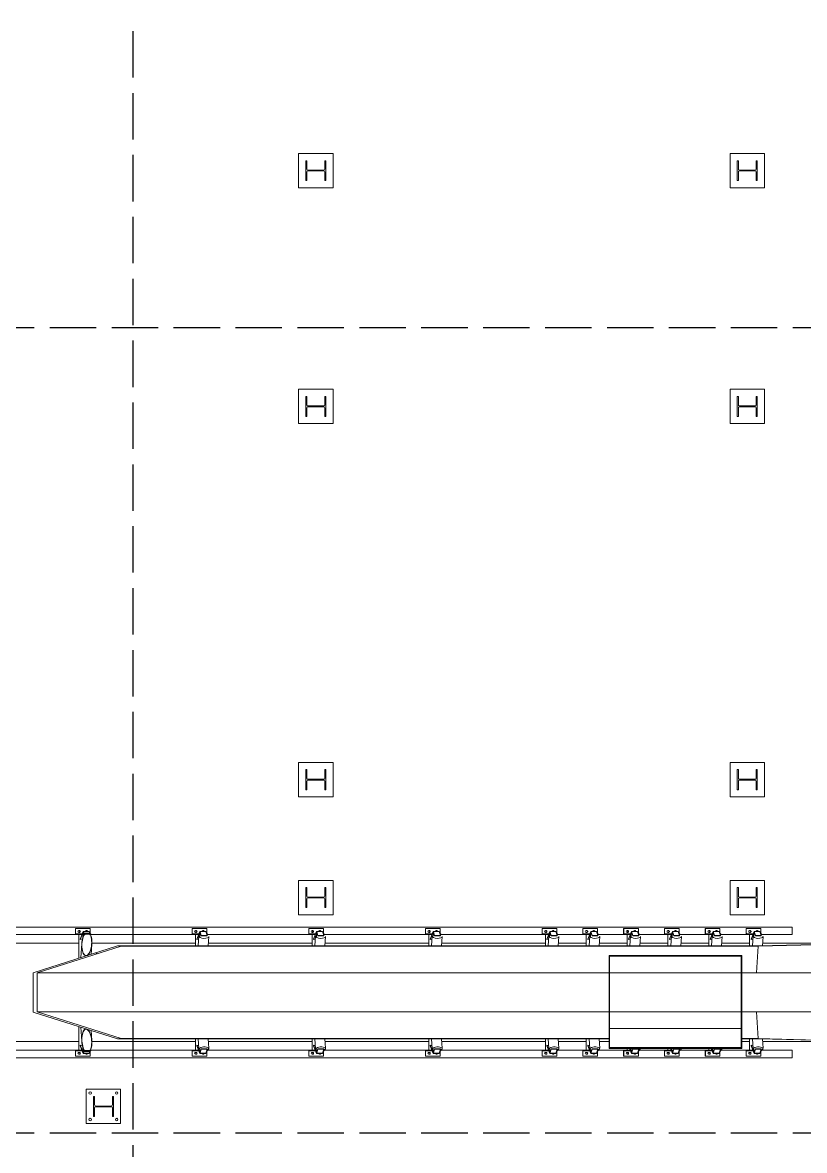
# Model space of a CAD drawing. Header units: millimetres. Extents: x 91119 to 433967, y 16708 to 144224.
# Drawn here: x 321230 to 329184, y 70520 to 82001 of the extents above; entities that cross this region are included whole.
import ezdxf

# ---------------------------------------------------------------- set-up
doc = ezdxf.new("R2010")
doc.units = ezdxf.units.MM
doc.header["$LTSCALE"] = 100
doc.linetypes.add('121217 IES and EMR$0$XKITLINE03', pattern=[6.299213, 4.724409, -1.574803])
doc.layers.add('121217 IES and EMR$0$grid', color=8, linetype='Continuous')
doc.layers.add('121217 IES and EMR$0$Xref', color=8, linetype='Continuous')

msp = doc.modelspace()

# ---------------------------------------------------------------- linework, layer by layer
at = {"layer": '121217 IES and EMR$0$grid', "linetype": '121217 IES and EMR$0$XKITLINE03'}
for p, q in [((322352, 138606), (322352, 24226)), ((409538, 78894), (255652, 78894)), ((409538, 70694), (255652, 70694))]:
    msp.add_line(p, q, dxfattribs=at)
at = {"layer": '121217 IES and EMR$0$Xref', "linetype": 'Continuous', "lineweight": 20}
for p, q in [((324038, 80669), (324038, 80319)), ((324388, 80669), (324038, 80669)), ((324388, 80319), (324388, 80669)), ((328427, 80669), (328427, 80319)), ((328777, 80669), (328427, 80669)), ((328777, 80319), (328777, 80669)), ((324112, 80595), (324112, 80392)), ((324123, 80595), (324112, 80595)), ((324123, 80508), (324123, 80595)), ((324294, 80497), (324133, 80497)), ((324133, 80490), (324294, 80490)), ((324304, 80595), (324304, 80508)), ((324315, 80595), (324304, 80595)), ((324315, 80392), (324315, 80595)), ((328501, 80595), (328501, 80392)), ((328512, 80595), (328501, 80595)), ((328512, 80508), (328512, 80595)), ((328683, 80497), (328522, 80497)), ((328522, 80490), (328683, 80490)), ((328693, 80595), (328693, 80508)), ((328704, 80595), (328693, 80595)), ((328704, 80392), (328704, 80595)), ((324112, 80392), (324123, 80392)), ((324123, 80392), (324123, 80480)), ((324304, 80480), (324304, 80392)), ((324304, 80392), (324315, 80392)), ((328501, 80392), (328512, 80392)), ((328512, 80392), (328512, 80480)), ((328693, 80480), (328693, 80392)), ((328693, 80392), (328704, 80392)), ((324038, 80319), (324388, 80319)), ((328427, 80319), (328777, 80319)), ((324038, 78269), (324038, 77919)), ((324388, 78269), (324038, 78269)), ((324123, 78196), (324110, 78196)), ((324110, 78196), (324110, 77992)), ((324123, 78108), (324123, 78196)), ((324316, 78196), (324304, 78196)), ((324304, 78196), (324304, 78108)), ((324316, 77992), (324316, 78196)), ((324388, 77919), (324388, 78269)), ((328427, 78269), (328427, 77919)), ((328777, 78269), (328427, 78269)), ((328512, 78196), (328499, 78196)), ((328499, 78196), (328499, 77992)), ((328512, 78108), (328512, 78196)), ((328705, 78196), (328693, 78196)), ((328693, 78196), (328693, 78108)), ((328705, 77992), (328705, 78196)), ((328777, 77919), (328777, 78269)), ((324123, 77992), (324123, 78080)), ((324294, 78098), (324133, 78098)), ((324133, 78090), (324294, 78090)), ((324304, 78080), (324304, 77992)), ((328512, 77992), (328512, 78080)), ((328683, 78098), (328522, 78098)), ((328522, 78090), (328683, 78090)), ((328693, 78080), (328693, 77992)), ((324110, 77992), (324123, 77992)), ((324304, 77992), (324316, 77992)), ((328499, 77992), (328512, 77992)), ((328693, 77992), (328705, 77992)), ((324038, 77919), (324388, 77919)), ((328427, 77919), (328777, 77919)), ((324038, 74469), (324038, 74119)), ((324388, 74469), (324038, 74469)), ((324388, 74119), (324388, 74469)), ((328427, 74469), (328427, 74119)), ((328777, 74469), (328427, 74469)), ((328777, 74119), (328777, 74469)), ((324110, 74192), (324110, 74396)), ((324110, 74396), (324123, 74396)), ((324123, 74396), (324123, 74308)), ((324133, 74298), (324294, 74298)), ((324294, 74290), (324133, 74290)), ((324304, 74308), (324304, 74396)), ((324304, 74396), (324316, 74396)), ((324316, 74396), (324316, 74192)), ((328499, 74192), (328499, 74396)), ((328499, 74396), (328512, 74396)), ((328512, 74396), (328512, 74308)), ((328522, 74298), (328683, 74298)), ((328683, 74290), (328522, 74290)), ((328693, 74308), (328693, 74396)), ((328693, 74396), (328705, 74396)), ((328705, 74396), (328705, 74192)), ((324123, 74192), (324110, 74192)), ((324123, 74280), (324123, 74192)), ((324304, 74192), (324304, 74280)), ((324316, 74192), (324304, 74192)), ((328512, 74192), (328499, 74192)), ((328512, 74280), (328512, 74192)), ((328693, 74192), (328693, 74280)), ((328705, 74192), (328693, 74192)), ((324038, 74119), (324388, 74119)), ((328427, 74119), (328777, 74119)), ((324038, 73269), (324038, 72919)), ((324388, 73269), (324038, 73269)), ((324388, 72919), (324388, 73269)), ((328427, 73269), (328427, 72919)), ((328777, 73269), (328427, 73269)), ((328777, 72919), (328777, 73269)), ((324112, 73195), (324112, 72992)), ((324123, 73195), (324112, 73195)), ((324123, 73108), (324123, 73195)), ((324304, 73195), (324304, 73108)), ((324315, 73195), (324304, 73195)), ((324315, 72992), (324315, 73195)), ((328501, 73195), (328501, 72992)), ((328512, 73195), (328501, 73195)), ((328512, 73108), (328512, 73195)), ((328693, 73195), (328693, 73108)), ((328704, 73195), (328693, 73195)), ((328704, 72992), (328704, 73195)), ((324123, 72992), (324123, 73080)), ((324294, 73097), (324133, 73097)), ((324133, 73090), (324294, 73090)), ((324304, 73080), (324304, 72992)), ((328512, 72992), (328512, 73080)), ((328683, 73097), (328522, 73097)), ((328522, 73090), (328683, 73090)), ((328693, 73080), (328693, 72992)), ((324038, 72919), (324388, 72919)), ((324112, 72992), (324123, 72992)), ((324304, 72992), (324315, 72992)), ((328427, 72919), (328777, 72919)), ((328501, 72992), (328512, 72992)), ((328693, 72992), (328704, 72992)), ((329061, 72794), (319983, 72794)), ((329061, 72719), (329061, 72794)), ((321767, 72719), (320738, 72719)), ((321767, 72779), (321767, 72719)), ((321768, 72779), (321767, 72779)), ((321767, 72719), (321776, 72719)), ((321917, 72779), (321768, 72779)), ((321768, 72733), (321768, 72779)), ((321776, 72725), (321769, 72725)), ((321838, 72725), (321776, 72725)), ((321776, 72719), (321776, 72725)), ((321835, 72719), (321776, 72719)), ((321802, 72758), (321809, 72758)), ((321809, 72740), (321802, 72740)), ((321803, 72476), (321803, 72719)), ((321805, 72749), (321804, 72749)), ((321804, 72748), (321805, 72748)), ((321817, 72671), (321847, 72749)), ((321848, 72745), (321817, 72666)), ((321844, 72689), (321848, 72748)), ((321848, 72741), (321845, 72692)), ((321907, 72749), (321847, 72749)), ((321847, 72749), (321848, 72745)), ((321907, 72748), (321848, 72748)), ((321848, 72748), (321853, 72734)), ((321848, 72745), (321848, 72745)), ((321853, 72728), (321848, 72741)), ((321853, 72728), (321853, 72734)), ((321853, 72734), (321913, 72730)), ((321913, 72724), (321853, 72728)), ((321864, 72720), (321916, 72717)), ((321865, 72722), (321915, 72718)), ((321883, 72758), (321876, 72758)), ((321907, 72725), (321906, 72721)), ((321907, 72749), (321907, 72748)), ((321907, 72748), (321913, 72730)), ((321913, 72724), (321913, 72730)), ((321924, 72725), (321913, 72725)), ((321924, 72719), (321915, 72719)), ((321917, 72733), (321917, 72779)), ((321924, 72719), (321924, 72725)), ((322954, 72719), (321924, 72719)), ((322954, 72779), (322954, 72719)), ((322955, 72779), (322954, 72779)), ((322954, 72719), (322963, 72719)), ((323103, 72779), (322955, 72779)), ((322955, 72733), (322955, 72779)), ((322963, 72725), (322956, 72725)), ((323025, 72725), (322963, 72725)), ((322963, 72719), (322963, 72725)), ((323022, 72719), (322963, 72719)), ((322989, 72758), (322996, 72758)), ((322996, 72740), (322989, 72740)), ((322989, 72601), (322989, 72719)), ((322992, 72749), (322991, 72749)), ((322991, 72748), (322992, 72748)), ((323004, 72671), (323034, 72749)), ((323035, 72745), (323004, 72666)), ((323024, 72704), (323017, 72601)), ((323031, 72692), (323035, 72748)), ((323035, 72741), (323032, 72692)), ((323034, 72749), (323035, 72745)), ((323094, 72749), (323034, 72749)), ((323035, 72748), (323048, 72707)), ((323094, 72748), (323035, 72748)), ((323035, 72745), (323035, 72745)), ((323048, 72703), (323035, 72741)), ((323048, 72707), (323048, 72703)), ((323107, 72707), (323048, 72707)), ((323107, 72703), (323048, 72703)), ((323070, 72758), (323063, 72758)), ((323094, 72749), (323094, 72748)), ((323094, 72748), (323107, 72707)), ((323111, 72725), (323102, 72725)), ((323103, 72733), (323103, 72779)), ((323111, 72719), (323104, 72719)), ((323107, 72707), (323107, 72703)), ((323111, 72719), (323111, 72725)), ((324141, 72719), (323111, 72719)), ((323119, 72601), (323126, 72697)), ((324141, 72779), (324141, 72719)), ((324142, 72779), (324141, 72779)), ((324141, 72719), (324150, 72719)), ((324290, 72779), (324142, 72779)), ((324142, 72733), (324142, 72779)), ((324150, 72725), (324143, 72725)), ((324211, 72725), (324150, 72725)), ((324150, 72719), (324150, 72725)), ((324209, 72719), (324150, 72719)), ((324175, 72758), (324182, 72758)), ((324182, 72740), (324175, 72740)), ((324176, 72601), (324176, 72719)), ((324179, 72749), (324178, 72749)), ((324178, 72748), (324179, 72748)), ((324190, 72671), (324221, 72749)), ((324221, 72745), (324190, 72666)), ((324211, 72704), (324204, 72601)), ((324218, 72692), (324222, 72748)), ((324222, 72741), (324219, 72692)), ((324221, 72749), (324221, 72745)), ((324280, 72749), (324221, 72749)), ((324221, 72745), (324221, 72745)), ((324222, 72748), (324235, 72707)), ((324281, 72748), (324222, 72748)), ((324234, 72703), (324222, 72741)), ((324235, 72707), (324234, 72703)), ((324294, 72703), (324234, 72703)), ((324294, 72707), (324235, 72707)), ((324257, 72758), (324250, 72758)), ((324280, 72749), (324281, 72748)), ((324281, 72748), (324294, 72707)), ((324298, 72725), (324288, 72725)), ((324290, 72733), (324290, 72779)), ((324298, 72719), (324290, 72719)), ((324294, 72707), (324294, 72703)), ((324298, 72719), (324298, 72725)), ((325328, 72719), (324298, 72719)), ((324306, 72601), (324313, 72697)), ((325328, 72779), (325328, 72719)), ((325329, 72779), (325328, 72779)), ((325328, 72719), (325337, 72719)), ((325477, 72779), (325329, 72779)), ((325329, 72733), (325329, 72779)), ((325337, 72725), (325330, 72725)), ((325398, 72725), (325337, 72725)), ((325337, 72719), (325337, 72725)), ((325396, 72719), (325337, 72719)), ((325362, 72758), (325369, 72758)), ((325369, 72740), (325362, 72740)), ((325363, 72601), (325363, 72719)), ((325366, 72749), (325365, 72749)), ((325365, 72748), (325366, 72748)), ((325377, 72671), (325408, 72749)), ((325408, 72745), (325377, 72666)), ((325398, 72704), (325391, 72601)), ((325405, 72692), (325409, 72748)), ((325409, 72741), (325405, 72692)), ((325408, 72749), (325408, 72745)), ((325467, 72749), (325408, 72749)), ((325408, 72745), (325408, 72745)), ((325409, 72748), (325422, 72707)), ((325468, 72748), (325409, 72748)), ((325421, 72703), (325409, 72741)), ((325422, 72707), (325421, 72703)), ((325481, 72703), (325421, 72703)), ((325481, 72707), (325422, 72707)), ((325443, 72758), (325436, 72758)), ((325467, 72749), (325467, 72748)), ((325468, 72748), (325481, 72707)), ((325485, 72725), (325475, 72725)), ((325477, 72733), (325477, 72779)), ((325485, 72719), (325477, 72719)), ((325481, 72707), (325481, 72703)), ((325485, 72719), (325485, 72725)), ((326515, 72719), (325485, 72719)), ((325493, 72601), (325500, 72697)), ((326664, 72779), (326515, 72779)), ((326515, 72779), (326515, 72719)), ((326515, 72779), (326515, 72779)), ((326515, 72733), (326515, 72779)), ((326515, 72719), (326523, 72719)), ((326523, 72725), (326517, 72725)), ((326585, 72725), (326523, 72725)), ((326523, 72719), (326523, 72725)), ((326583, 72719), (326523, 72719)), ((326549, 72758), (326556, 72758)), ((326556, 72740), (326549, 72740)), ((326550, 72601), (326550, 72719)), ((326553, 72749), (326552, 72749)), ((326552, 72748), (326553, 72748)), ((326564, 72671), (326595, 72749)), ((326595, 72745), (326564, 72666)), ((326585, 72704), (326578, 72601)), ((326592, 72692), (326595, 72748)), ((326596, 72741), (326592, 72692)), ((326595, 72749), (326595, 72745)), ((326654, 72749), (326595, 72749)), ((326595, 72748), (326608, 72707)), ((326655, 72748), (326595, 72748)), ((326595, 72745), (326595, 72745)), ((326608, 72703), (326596, 72741)), ((326608, 72707), (326608, 72703)), ((326668, 72707), (326608, 72707)), ((326667, 72703), (326608, 72703)), ((326630, 72758), (326623, 72758)), ((326654, 72749), (326654, 72748)), ((326655, 72748), (326668, 72707)), ((326672, 72725), (326662, 72725)), ((326664, 72733), (326664, 72779)), ((326672, 72719), (326664, 72719)), ((326668, 72707), (326667, 72703)), ((326672, 72719), (326672, 72725)), ((326930, 72719), (326672, 72719)), ((326680, 72601), (326686, 72697)), ((326930, 72779), (326930, 72719)), ((326931, 72779), (326930, 72779)), ((326930, 72719), (326939, 72719)), ((327079, 72779), (326931, 72779)), ((326931, 72733), (326931, 72779)), ((326939, 72725), (326932, 72725)), ((327000, 72725), (326939, 72725)), ((326939, 72719), (326939, 72725)), ((326998, 72719), (326939, 72719)), ((326964, 72758), (326971, 72758)), ((326971, 72740), (326964, 72740)), ((326965, 72601), (326965, 72719)), ((326968, 72749), (326967, 72749)), ((326967, 72748), (326968, 72748)), ((326979, 72671), (327010, 72749)), ((327010, 72745), (326979, 72666)), ((327000, 72704), (326993, 72601)), ((327007, 72692), (327011, 72748)), ((327011, 72741), (327008, 72692)), ((327010, 72749), (327010, 72745)), ((327069, 72749), (327010, 72749)), ((327011, 72745), (327010, 72745)), ((327011, 72748), (327024, 72707)), ((327070, 72748), (327011, 72748)), ((327023, 72703), (327011, 72741)), ((327024, 72707), (327023, 72703)), ((327083, 72703), (327023, 72703)), ((327083, 72707), (327024, 72707)), ((327046, 72758), (327039, 72758)), ((327069, 72749), (327070, 72748)), ((327070, 72748), (327083, 72707)), ((327087, 72725), (327078, 72725)), ((327079, 72733), (327079, 72779)), ((327087, 72719), (327079, 72719)), ((327083, 72707), (327083, 72703)), ((327087, 72719), (327087, 72725)), ((327345, 72719), (327087, 72719)), ((327095, 72601), (327102, 72697)), ((327345, 72779), (327345, 72719)), ((327346, 72779), (327345, 72779)), ((327345, 72719), (327354, 72719)), ((327495, 72779), (327346, 72779)), ((327346, 72733), (327346, 72779)), ((327354, 72725), (327347, 72725)), ((327416, 72725), (327354, 72725)), ((327354, 72719), (327354, 72725)), ((327413, 72719), (327354, 72719)), ((327380, 72758), (327387, 72758)), ((327387, 72740), (327380, 72740)), ((327381, 72601), (327381, 72719)), ((327383, 72749), (327382, 72749)), ((327382, 72748), (327383, 72748)), ((327395, 72671), (327426, 72749)), ((327426, 72745), (327395, 72666)), ((327416, 72704), (327408, 72601)), ((327422, 72692), (327426, 72748)), ((327426, 72741), (327423, 72692)), ((327426, 72749), (327426, 72745)), ((327485, 72749), (327426, 72749)), ((327426, 72748), (327439, 72707)), ((327485, 72748), (327426, 72748)), ((327426, 72745), (327426, 72745)), ((327439, 72703), (327426, 72741)), ((327439, 72707), (327439, 72703)), ((327498, 72707), (327439, 72707)), ((327498, 72703), (327439, 72703)), ((327461, 72758), (327454, 72758)), ((327485, 72749), (327485, 72748)), ((327485, 72748), (327498, 72707)), ((327503, 72725), (327493, 72725)), ((327495, 72733), (327495, 72779)), ((327503, 72719), (327495, 72719)), ((327498, 72707), (327498, 72703)), ((327503, 72719), (327503, 72725)), ((327761, 72719), (327503, 72719)), ((327511, 72601), (327517, 72697)), ((327761, 72779), (327761, 72719)), ((327762, 72779), (327761, 72779)), ((327761, 72719), (327770, 72719)), ((327910, 72779), (327762, 72779)), ((327762, 72733), (327762, 72779)), ((327770, 72725), (327763, 72725)), ((327831, 72725), (327770, 72725)), ((327770, 72719), (327770, 72725)), ((327829, 72719), (327770, 72719)), ((327795, 72758), (327802, 72758)), ((327802, 72740), (327795, 72740)), ((327796, 72601), (327796, 72719)), ((327799, 72749), (327798, 72749)), ((327798, 72748), (327799, 72748)), ((327810, 72671), (327841, 72749)), ((327841, 72745), (327810, 72666)), ((327831, 72704), (327824, 72601)), ((327838, 72692), (327842, 72748)), ((327842, 72741), (327838, 72692)), ((327841, 72749), (327841, 72745)), ((327900, 72749), (327841, 72749)), ((327841, 72745), (327841, 72745)), ((327842, 72748), (327855, 72707)), ((327901, 72748), (327842, 72748)), ((327854, 72703), (327842, 72741)), ((327855, 72707), (327854, 72703)), ((327914, 72703), (327854, 72703)), ((327914, 72707), (327855, 72707)), ((327876, 72758), (327869, 72758)), ((327900, 72749), (327900, 72748)), ((327901, 72748), (327914, 72707)), ((327918, 72725), (327908, 72725)), ((327910, 72733), (327910, 72779)), ((327918, 72719), (327910, 72719)), ((327914, 72707), (327914, 72703)), ((327918, 72719), (327918, 72725)), ((328176, 72719), (327918, 72719)), ((327926, 72601), (327933, 72697)), ((328176, 72779), (328176, 72719)), ((328177, 72779), (328176, 72779)), ((328176, 72719), (328185, 72719)), ((328325, 72779), (328177, 72779)), ((328177, 72733), (328177, 72779)), ((328185, 72725), (328178, 72725)), ((328247, 72725), (328185, 72725)), ((328185, 72719), (328185, 72725)), ((328244, 72719), (328185, 72719)), ((328211, 72758), (328218, 72758)), ((328218, 72740), (328211, 72740)), ((328211, 72601), (328211, 72719)), ((328214, 72749), (328213, 72749)), ((328213, 72748), (328214, 72748)), ((328226, 72671), (328256, 72749)), ((328257, 72745), (328226, 72666)), ((328246, 72704), (328239, 72601)), ((328253, 72692), (328257, 72748)), ((328257, 72741), (328254, 72692)), ((328256, 72749), (328257, 72745)), ((328316, 72749), (328256, 72749)), ((328257, 72748), (328270, 72707)), ((328316, 72748), (328257, 72748)), ((328257, 72745), (328257, 72745)), ((328270, 72703), (328257, 72741)), ((328270, 72707), (328270, 72703)), ((328329, 72707), (328270, 72707)), ((328329, 72703), (328270, 72703)), ((328292, 72758), (328285, 72758)), ((328316, 72749), (328316, 72748)), ((328316, 72748), (328329, 72707)), ((328333, 72725), (328324, 72725)), ((328325, 72733), (328325, 72779)), ((328333, 72719), (328326, 72719)), ((328329, 72707), (328329, 72703)), ((328333, 72719), (328333, 72725)), ((328591, 72719), (328333, 72719)), ((328341, 72601), (328348, 72697)), ((328591, 72779), (328591, 72719)), ((328592, 72779), (328591, 72779)), ((328591, 72719), (328600, 72719)), ((328741, 72779), (328592, 72779)), ((328592, 72733), (328592, 72779)), ((328600, 72725), (328594, 72725)), ((328662, 72725), (328600, 72725)), ((328600, 72719), (328600, 72725)), ((328660, 72719), (328600, 72719)), ((328626, 72758), (328633, 72758)), ((328633, 72740), (328626, 72740)), ((328627, 72601), (328627, 72719)), ((328629, 72749), (328629, 72749)), ((328629, 72748), (328629, 72748)), ((328641, 72671), (328672, 72749)), ((328672, 72745), (328641, 72666)), ((328662, 72704), (328655, 72601)), ((328668, 72692), (328672, 72748)), ((328673, 72741), (328669, 72692)), ((328672, 72749), (328672, 72745)), ((328731, 72749), (328672, 72749)), ((328672, 72748), (328685, 72707)), ((328732, 72748), (328672, 72748)), ((328672, 72745), (328672, 72745)), ((328685, 72703), (328673, 72741)), ((328685, 72707), (328685, 72703)), ((328745, 72707), (328685, 72707)), ((328744, 72703), (328685, 72703)), ((328707, 72758), (328700, 72758)), ((328731, 72749), (328731, 72748)), ((328732, 72748), (328745, 72707)), ((328749, 72725), (328739, 72725)), ((328741, 72733), (328741, 72779)), ((328749, 72719), (328741, 72719)), ((328745, 72707), (328744, 72703)), ((328749, 72719), (328749, 72725)), ((329061, 72719), (328749, 72719)), ((328757, 72602), (328763, 72697)), ((320700, 72629), (321803, 72629)), ((321337, 72328), (322195, 72601)), ((322232, 72598), (321377, 72327)), ((321839, 72674), (321817, 72666)), ((321817, 72666), (321817, 72671)), ((321832, 72626), (321822, 72482)), ((321927, 72515), (321934, 72619)), ((321934, 72629), (322989, 72629)), ((328714, 72601), (322195, 72601)), ((322195, 72601), (322232, 72598)), ((328715, 72598), (322232, 72598)), ((323022, 72672), (323004, 72666)), ((323004, 72666), (323004, 72671)), ((323121, 72629), (324176, 72629)), ((324209, 72672), (324190, 72666)), ((324190, 72666), (324190, 72671)), ((324308, 72629), (325363, 72629)), ((325396, 72672), (325377, 72666)), ((325377, 72666), (325377, 72671)), ((325495, 72629), (326550, 72629)), ((326583, 72672), (326564, 72666)), ((326564, 72666), (326564, 72671)), ((326682, 72629), (326965, 72629)), ((326998, 72672), (326979, 72666)), ((326979, 72666), (326979, 72671)), ((327097, 72629), (327381, 72629)), ((327413, 72672), (327395, 72666)), ((327395, 72666), (327395, 72671)), ((327513, 72629), (327796, 72629)), ((327829, 72672), (327810, 72666)), ((327810, 72666), (327810, 72671)), ((327928, 72629), (328211, 72629)), ((328244, 72672), (328226, 72666)), ((328226, 72666), (328226, 72671)), ((328343, 72629), (328627, 72629)), ((328659, 72672), (328641, 72666)), ((328641, 72666), (328641, 72671)), ((328696, 72327), (328715, 72598)), ((329882, 72629), (328714, 72601)), ((328715, 72598), (328714, 72601)), ((329883, 72629), (328715, 72598)), ((328759, 72629), (329652, 72629)), ((328546, 72504), (327196, 72504)), ((327196, 72504), (327196, 71559)), ((328540, 72498), (327202, 72498)), ((327202, 72498), (327202, 71567)), ((328540, 72498), (328540, 71567)), ((328546, 72504), (328546, 71559)), ((321337, 72328), (321337, 71929)), ((327196, 72327), (321377, 72327)), ((321377, 71930), (321377, 72327)), ((328540, 72327), (327202, 72327)), ((328696, 72327), (328546, 72327)), ((329883, 72327), (328696, 72327)), ((322195, 71657), (321337, 71929)), ((327196, 71930), (321377, 71930)), ((321377, 71930), (322232, 71659)), ((328540, 71930), (327202, 71930)), ((328696, 71930), (328546, 71930)), ((329883, 71930), (328696, 71930)), ((328715, 71659), (328696, 71930)), ((321803, 71539), (321803, 71781)), ((321822, 71775), (321832, 71631)), ((327202, 71761), (328540, 71761)), ((321934, 71638), (321927, 71742)), ((322232, 71659), (322195, 71657)), ((327196, 71657), (322195, 71657)), ((327196, 71659), (322232, 71659)), ((322989, 71539), (322989, 71657)), ((323017, 71657), (323024, 71553)), ((323126, 71560), (323119, 71657)), ((324176, 71539), (324176, 71657)), ((324204, 71657), (324211, 71553)), ((324313, 71560), (324306, 71657)), ((325363, 71539), (325363, 71657)), ((325391, 71657), (325398, 71553)), ((325500, 71560), (325493, 71657)), ((326550, 71539), (326550, 71657)), ((326578, 71657), (326585, 71553)), ((326686, 71560), (326680, 71657)), ((326965, 71539), (326965, 71657)), ((326993, 71657), (327000, 71553)), ((327102, 71560), (327095, 71657)), ((328715, 71659), (328546, 71659)), ((328714, 71657), (328546, 71657)), ((328627, 71539), (328627, 71657)), ((328655, 71657), (328662, 71553)), ((328714, 71657), (328715, 71659)), ((329882, 71629), (328714, 71657)), ((329883, 71629), (328715, 71659)), ((328763, 71560), (328757, 71656)), ((320700, 71629), (321803, 71629)), ((321767, 71539), (320738, 71539)), ((321767, 71539), (321767, 71479)), ((321776, 71539), (321767, 71539)), ((321769, 71533), (321776, 71533)), ((321835, 71539), (321776, 71539)), ((321776, 71533), (321776, 71539)), ((321838, 71533), (321776, 71533)), ((321817, 71586), (321817, 71591)), ((321817, 71591), (321839, 71584)), ((321817, 71591), (321848, 71513)), ((321847, 71508), (321817, 71586)), ((321848, 71509), (321844, 71568)), ((321845, 71565), (321848, 71516)), ((321848, 71516), (321853, 71529)), ((321853, 71529), (321913, 71533)), ((321853, 71524), (321853, 71529)), ((321913, 71528), (321853, 71524)), ((321916, 71541), (321864, 71537)), ((321915, 71539), (321865, 71535)), ((321906, 71537), (321907, 71533)), ((321913, 71528), (321907, 71509)), ((321924, 71533), (321913, 71533)), ((321913, 71528), (321913, 71533)), ((321924, 71539), (321916, 71539)), ((322954, 71539), (321924, 71539)), ((321924, 71533), (321924, 71539)), ((321934, 71629), (322989, 71629)), ((322954, 71539), (322954, 71479)), ((322963, 71539), (322954, 71539)), ((322956, 71533), (322963, 71533)), ((322963, 71533), (322963, 71539)), ((323022, 71539), (322963, 71539)), ((323025, 71533), (322963, 71533)), ((323004, 71586), (323004, 71591)), ((323004, 71591), (323035, 71513)), ((323004, 71591), (323022, 71585)), ((323034, 71508), (323004, 71586)), ((323035, 71509), (323033, 71543)), ((323033, 71542), (323035, 71516)), ((323035, 71516), (323048, 71555)), ((323048, 71550), (323035, 71509)), ((323048, 71555), (323048, 71550)), ((323107, 71555), (323048, 71555)), ((323107, 71550), (323048, 71550)), ((323107, 71550), (323094, 71509)), ((323111, 71533), (323102, 71533)), ((323111, 71539), (323104, 71539)), ((323107, 71555), (323107, 71550)), ((324141, 71539), (323111, 71539)), ((323111, 71533), (323111, 71539)), ((323121, 71629), (324176, 71629)), ((324141, 71539), (324141, 71479)), ((324150, 71539), (324141, 71539)), ((324143, 71533), (324150, 71533)), ((324150, 71533), (324150, 71539)), ((324209, 71539), (324150, 71539)), ((324211, 71533), (324150, 71533)), ((324190, 71586), (324190, 71591)), ((324190, 71591), (324221, 71513)), ((324190, 71591), (324209, 71585)), ((324221, 71508), (324190, 71586)), ((324222, 71509), (324219, 71543)), ((324220, 71542), (324222, 71516)), ((324222, 71516), (324234, 71555)), ((324235, 71550), (324222, 71509)), ((324234, 71555), (324235, 71550)), ((324294, 71555), (324234, 71555)), ((324294, 71550), (324235, 71550)), ((324294, 71550), (324281, 71509)), ((324298, 71533), (324288, 71533)), ((324298, 71539), (324290, 71539)), ((324294, 71555), (324294, 71550)), ((325328, 71539), (324298, 71539)), ((324298, 71533), (324298, 71539)), ((324308, 71629), (325363, 71629)), ((325328, 71539), (325328, 71479)), ((325337, 71539), (325328, 71539)), ((325330, 71533), (325337, 71533)), ((325337, 71533), (325337, 71539)), ((325396, 71539), (325337, 71539)), ((325398, 71533), (325337, 71533)), ((325377, 71586), (325377, 71591)), ((325377, 71591), (325408, 71513)), ((325377, 71591), (325396, 71585)), ((325408, 71508), (325377, 71586)), ((325409, 71509), (325406, 71543)), ((325407, 71542), (325409, 71516)), ((325409, 71516), (325421, 71555)), ((325422, 71550), (325409, 71509)), ((325421, 71555), (325422, 71550)), ((325481, 71555), (325421, 71555)), ((325481, 71550), (325422, 71550)), ((325481, 71550), (325468, 71509)), ((325485, 71533), (325475, 71533)), ((325485, 71539), (325477, 71539)), ((325481, 71555), (325481, 71550)), ((326515, 71539), (325485, 71539)), ((325485, 71533), (325485, 71539)), ((325495, 71629), (326550, 71629)), ((326515, 71539), (326515, 71479)), ((326523, 71539), (326515, 71539)), ((326517, 71533), (326523, 71533)), ((326523, 71533), (326523, 71539)), ((326583, 71539), (326523, 71539)), ((326585, 71533), (326523, 71533)), ((326564, 71586), (326564, 71591)), ((326564, 71591), (326595, 71513)), ((326564, 71591), (326583, 71585)), ((326595, 71508), (326564, 71586)), ((326595, 71509), (326593, 71543)), ((326594, 71542), (326596, 71516)), ((326608, 71550), (326595, 71509)), ((326596, 71516), (326608, 71555)), ((326608, 71555), (326608, 71550)), ((326667, 71555), (326608, 71555)), ((326668, 71550), (326608, 71550)), ((326668, 71550), (326655, 71509)), ((326672, 71533), (326662, 71533)), ((326672, 71539), (326664, 71539)), ((326667, 71555), (326668, 71550)), ((326930, 71539), (326672, 71539)), ((326672, 71533), (326672, 71539)), ((326682, 71629), (326965, 71629)), ((326930, 71539), (326930, 71479)), ((326939, 71539), (326930, 71539)), ((326932, 71533), (326939, 71533)), ((326939, 71533), (326939, 71539)), ((326998, 71539), (326939, 71539)), ((327000, 71533), (326939, 71533)), ((326979, 71586), (326979, 71591)), ((326979, 71591), (327010, 71513)), ((326979, 71591), (326998, 71585)), ((327010, 71508), (326979, 71586)), ((327011, 71509), (327008, 71543)), ((327009, 71542), (327011, 71516)), ((327011, 71516), (327023, 71555)), ((327024, 71550), (327011, 71509)), ((327023, 71555), (327024, 71550)), ((327083, 71555), (327023, 71555)), ((327083, 71550), (327024, 71550)), ((327083, 71550), (327070, 71509)), ((327087, 71533), (327078, 71533)), ((327087, 71539), (327079, 71539)), ((327083, 71555), (327083, 71550)), ((327345, 71539), (327087, 71539)), ((327087, 71533), (327087, 71539)), ((327097, 71629), (327196, 71629)), ((327196, 71559), (328546, 71559)), ((327202, 71567), (328540, 71567)), ((327345, 71539), (327345, 71479)), ((327354, 71539), (327345, 71539)), ((327347, 71533), (327354, 71533)), ((327354, 71533), (327354, 71539)), ((327413, 71539), (327354, 71539)), ((327416, 71533), (327354, 71533)), ((327381, 71539), (327381, 71559)), ((327426, 71508), (327405, 71559)), ((327407, 71559), (327426, 71513)), ((327415, 71559), (327416, 71553)), ((327426, 71509), (327424, 71543)), ((327425, 71542), (327426, 71516)), ((327426, 71516), (327439, 71555)), ((327439, 71550), (327426, 71509)), ((327439, 71555), (327439, 71550)), ((327498, 71555), (327439, 71555)), ((327498, 71550), (327439, 71550)), ((327498, 71550), (327485, 71509)), ((327503, 71533), (327493, 71533)), ((327503, 71539), (327495, 71539)), ((327498, 71555), (327498, 71550)), ((327761, 71539), (327503, 71539)), ((327503, 71533), (327503, 71539)), ((327761, 71539), (327761, 71479)), ((327770, 71539), (327761, 71539)), ((327763, 71533), (327770, 71533)), ((327770, 71533), (327770, 71539)), ((327829, 71539), (327770, 71539)), ((327831, 71533), (327770, 71533)), ((327796, 71539), (327796, 71559)), ((327841, 71508), (327821, 71559)), ((327823, 71559), (327841, 71513)), ((327830, 71559), (327831, 71553)), ((327842, 71509), (327839, 71543)), ((327840, 71542), (327842, 71516)), ((327842, 71516), (327854, 71555)), ((327855, 71550), (327842, 71509)), ((327854, 71555), (327855, 71550)), ((327914, 71555), (327854, 71555)), ((327914, 71550), (327855, 71550)), ((327914, 71550), (327901, 71509)), ((327918, 71533), (327908, 71533)), ((327918, 71539), (327910, 71539)), ((327914, 71555), (327914, 71550)), ((328176, 71539), (327918, 71539)), ((327918, 71533), (327918, 71539)), ((328176, 71539), (328176, 71479)), ((328185, 71539), (328176, 71539)), ((328178, 71533), (328185, 71533)), ((328185, 71533), (328185, 71539)), ((328244, 71539), (328185, 71539)), ((328247, 71533), (328185, 71533)), ((328211, 71539), (328211, 71559)), ((328256, 71508), (328236, 71559)), ((328238, 71559), (328257, 71513)), ((328246, 71559), (328246, 71553)), ((328257, 71509), (328255, 71543)), ((328255, 71542), (328257, 71516)), ((328257, 71516), (328270, 71555)), ((328270, 71550), (328257, 71509)), ((328270, 71555), (328270, 71550)), ((328329, 71555), (328270, 71555)), ((328329, 71550), (328270, 71550)), ((328329, 71550), (328316, 71509)), ((328333, 71533), (328324, 71533)), ((328333, 71539), (328326, 71539)), ((328329, 71555), (328329, 71550)), ((328591, 71539), (328333, 71539)), ((328333, 71533), (328333, 71539)), ((328546, 71629), (328627, 71629)), ((328591, 71539), (328591, 71479)), ((328600, 71539), (328591, 71539)), ((328594, 71533), (328600, 71533)), ((328600, 71533), (328600, 71539)), ((328660, 71539), (328600, 71539)), ((328662, 71533), (328600, 71533)), ((328641, 71586), (328641, 71591)), ((328641, 71591), (328672, 71513)), ((328641, 71591), (328659, 71585)), ((328672, 71508), (328641, 71586)), ((328672, 71509), (328670, 71543)), ((328671, 71542), (328673, 71516)), ((328685, 71550), (328672, 71509)), ((328673, 71516), (328685, 71555)), ((328685, 71555), (328685, 71550)), ((328744, 71555), (328685, 71555)), ((328745, 71550), (328685, 71550)), ((328745, 71550), (328732, 71509)), ((328749, 71533), (328739, 71533)), ((328749, 71539), (328741, 71539)), ((328744, 71555), (328745, 71550)), ((329061, 71539), (328749, 71539)), ((328749, 71533), (328749, 71539)), ((328759, 71629), (329652, 71629)), ((329061, 71539), (329061, 71464)), ((329061, 71464), (319983, 71464)), ((321767, 71479), (321768, 71479)), ((321768, 71479), (321768, 71525)), ((321917, 71479), (321768, 71479)), ((321802, 71518), (321809, 71518)), ((321809, 71500), (321802, 71500)), ((321805, 71509), (321804, 71509)), ((321804, 71508), (321805, 71508)), ((321848, 71513), (321847, 71508)), ((321907, 71508), (321847, 71508)), ((321853, 71524), (321848, 71509)), ((321848, 71513), (321848, 71513)), ((321907, 71509), (321848, 71509)), ((321876, 71500), (321883, 71500)), ((321907, 71509), (321907, 71508)), ((321917, 71479), (321917, 71525)), ((322954, 71479), (322955, 71479)), ((322955, 71479), (322955, 71525)), ((323103, 71479), (322955, 71479)), ((322989, 71518), (322996, 71518)), ((322996, 71500), (322989, 71500)), ((322992, 71509), (322991, 71509)), ((322991, 71508), (322992, 71508)), ((323035, 71513), (323034, 71508)), ((323094, 71508), (323034, 71508)), ((323035, 71513), (323035, 71513)), ((323094, 71509), (323035, 71509)), ((323063, 71500), (323070, 71500)), ((323094, 71509), (323094, 71508)), ((323103, 71479), (323103, 71525)), ((324141, 71479), (324142, 71479)), ((324142, 71479), (324142, 71525)), ((324290, 71479), (324142, 71479)), ((324175, 71518), (324182, 71518)), ((324182, 71500), (324175, 71500)), ((324179, 71509), (324178, 71509)), ((324178, 71508), (324179, 71508)), ((324221, 71513), (324221, 71508)), ((324221, 71513), (324221, 71513)), ((324280, 71508), (324221, 71508)), ((324281, 71509), (324222, 71509)), ((324250, 71500), (324257, 71500)), ((324281, 71509), (324280, 71508)), ((324290, 71479), (324290, 71525)), ((325328, 71479), (325329, 71479)), ((325329, 71479), (325329, 71525)), ((325477, 71479), (325329, 71479)), ((325362, 71518), (325369, 71518)), ((325369, 71500), (325362, 71500)), ((325366, 71509), (325365, 71509)), ((325365, 71508), (325366, 71508)), ((325408, 71513), (325408, 71508)), ((325408, 71513), (325408, 71513)), ((325467, 71508), (325408, 71508)), ((325468, 71509), (325409, 71509)), ((325436, 71500), (325443, 71500)), ((325467, 71509), (325467, 71508)), ((325477, 71479), (325477, 71525)), ((326515, 71479), (326515, 71525)), ((326515, 71479), (326515, 71479)), ((326664, 71479), (326515, 71479)), ((326549, 71518), (326556, 71518)), ((326556, 71500), (326549, 71500)), ((326553, 71509), (326552, 71509)), ((326552, 71508), (326553, 71508)), ((326595, 71513), (326595, 71508)), ((326595, 71513), (326595, 71513)), ((326655, 71509), (326595, 71509)), ((326654, 71508), (326595, 71508)), ((326623, 71500), (326630, 71500)), ((326654, 71509), (326654, 71508)), ((326664, 71479), (326664, 71525)), ((326930, 71479), (326931, 71479)), ((326931, 71479), (326931, 71525)), ((327079, 71479), (326931, 71479)), ((326964, 71518), (326971, 71518)), ((326971, 71500), (326964, 71500)), ((326968, 71509), (326967, 71509)), ((326967, 71508), (326968, 71508)), ((327010, 71513), (327010, 71508)), ((327011, 71513), (327010, 71513)), ((327069, 71508), (327010, 71508)), ((327070, 71509), (327011, 71509)), ((327039, 71500), (327046, 71500)), ((327070, 71509), (327069, 71508)), ((327079, 71479), (327079, 71525)), ((327345, 71479), (327346, 71479)), ((327346, 71479), (327346, 71525)), ((327495, 71479), (327346, 71479)), ((327380, 71518), (327387, 71518)), ((327387, 71500), (327380, 71500)), ((327383, 71509), (327382, 71509)), ((327382, 71508), (327383, 71508)), ((327426, 71513), (327426, 71508)), ((327426, 71513), (327426, 71513)), ((327485, 71509), (327426, 71509)), ((327485, 71508), (327426, 71508)), ((327454, 71500), (327461, 71500)), ((327485, 71509), (327485, 71508)), ((327495, 71479), (327495, 71525)), ((327761, 71479), (327762, 71479)), ((327762, 71479), (327762, 71525)), ((327910, 71479), (327762, 71479)), ((327795, 71518), (327802, 71518)), ((327802, 71500), (327795, 71500)), ((327799, 71509), (327798, 71509)), ((327798, 71508), (327799, 71508)), ((327841, 71513), (327841, 71508)), ((327841, 71513), (327841, 71513)), ((327900, 71508), (327841, 71508)), ((327901, 71509), (327842, 71509)), ((327869, 71500), (327876, 71500)), ((327900, 71509), (327900, 71508)), ((327910, 71479), (327910, 71525)), ((328176, 71479), (328177, 71479)), ((328177, 71479), (328177, 71525)), ((328325, 71479), (328177, 71479)), ((328211, 71518), (328218, 71518)), ((328218, 71500), (328211, 71500)), ((328214, 71509), (328213, 71509)), ((328213, 71508), (328214, 71508)), ((328257, 71513), (328256, 71508)), ((328316, 71508), (328256, 71508)), ((328257, 71513), (328257, 71513)), ((328316, 71509), (328257, 71509)), ((328285, 71500), (328292, 71500)), ((328316, 71509), (328316, 71508)), ((328325, 71479), (328325, 71525)), ((328591, 71479), (328592, 71479)), ((328592, 71479), (328592, 71525)), ((328741, 71479), (328592, 71479)), ((328626, 71518), (328633, 71518)), ((328633, 71500), (328626, 71500)), ((328629, 71509), (328629, 71509)), ((328629, 71508), (328629, 71508)), ((328672, 71513), (328672, 71508)), ((328672, 71513), (328672, 71513)), ((328732, 71509), (328672, 71509)), ((328731, 71508), (328672, 71508)), ((328700, 71500), (328707, 71500)), ((328731, 71509), (328731, 71508)), ((328741, 71479), (328741, 71525)), ((321877, 71144), (322227, 71144)), ((321877, 70794), (321877, 71144)), ((321951, 71070), (321962, 71070)), ((321951, 70867), (321951, 71070)), ((321962, 71070), (321962, 70983)), ((322143, 71070), (322154, 71070)), ((322143, 70983), (322143, 71070)), ((322154, 71070), (322154, 70867)), ((322227, 71144), (322227, 70794)), ((321962, 70955), (321962, 70867)), ((321972, 70972), (322133, 70972)), ((322133, 70965), (321972, 70965)), ((322143, 70867), (322143, 70955)), ((321962, 70867), (321951, 70867)), ((322154, 70867), (322143, 70867)), ((322227, 70794), (321877, 70794))]:
    msp.add_line(p, q, dxfattribs=at)
at = {"layer": '121217 IES and EMR$0$Xref', "linetype": 'Continuous', "lineweight": 0}
for p, q in [((324123, 80565), (324112, 80554)), ((328705, 78077), (328693, 78064)), ((321839, 72670), (321840, 72669)), ((321927, 72582), (321929, 72580)), ((321977, 72531), (321988, 72521)), ((327662, 72504), (327668, 72498)), ((328540, 71625), (328546, 71619))]:
    msp.add_line(p, q, dxfattribs=at)
at = {"layer": '121217 IES and EMR$0$Xref', "linetype": 'Continuous', "lineweight": 20}
for centre in [(321917, 71104), (322187, 71104), (321917, 70834), (322187, 70834)]:
    msp.add_circle(centre, 13, dxfattribs=at)
for centre, start, end in [((324133, 80508), 180, 270), ((324133, 80480), 90, 180), ((324294, 80508), 270, 0), ((324294, 80480), 0, 90), ((328522, 80508), 180, 270), ((328522, 80480), 90, 180), ((328683, 80508), 270, 0), ((328683, 80480), 0, 90), ((324133, 78108), 180, 270), ((324133, 78080), 90, 180), ((324294, 78108), 270, 0), ((324294, 78080), 0, 90), ((328522, 78108), 180, 270), ((328522, 78080), 90, 180), ((328683, 78108), 270, 0), ((328683, 78080), 0, 90), ((324133, 74308), 180, 270), ((324133, 74280), 90, 180), ((324294, 74308), 270, 0), ((324294, 74280), 0, 90), ((328522, 74308), 180, 270), ((328522, 74280), 90, 180), ((328683, 74308), 270, 0), ((328683, 74280), 0, 90), ((324133, 73108), 180, 270), ((324133, 73080), 90, 180), ((324294, 73108), 270, 0), ((324294, 73080), 0, 90), ((328522, 73108), 180, 270), ((328522, 73080), 90, 180), ((328683, 73108), 270, 0), ((328683, 73080), 0, 90), ((321972, 70983), 180, 270), ((321972, 70955), 90, 180), ((322133, 70983), 270, 0), ((322133, 70955), 0, 90)]:
    msp.add_arc(centre, 10.2, start, end, dxfattribs=at)
for centre, major_axis, ratio, start_param, end_param in [((321769, 72733), (0, -8), 0.147809, 4.712389, 6.283185), ((321802, 72749), (0, -9), 0.989016, 3.141593, 6.283185), ((321804, 72749), (0, -0.5), 0.989016, 3.141593, 6.283185), ((321808, 72749), (0, -9), 0.989016, 0, 3.141593), ((321809, 72749), (0, 9), 0.989016, 3.141593, 6.283185), ((321883, 72622), (8, 122), 0.417976, 0.68223, 5.600956), ((321883, 72622), (8, 118), 0.417976, 0.644019, 5.639166), ((321888, 72700), (-50.9, 3.5), 0.417976, -0.95618, -0.888567), ((321888, 72700), (-49.4, 3.4), 0.417976, -1.074798, -0.926777), ((321889, 72703), (47.9, -3.3), 0.417976, 1.022541, 2.119052), ((321876, 72749), (0, 9), 0.989016, 0, 1.513149), ((321882, 72749), (0, 9), 0.989016, 4.770036, 6.283185), ((321883, 72749), (0, -9), 0.989016, 1.628443, 3.141593), ((321888, 72700), (-49.4, 3.4), 0.417976, 4.06837, 4.216391), ((321918, 72733), (0, -8), 0.147809, 4.712389, 6.283185), ((321888, 72700), (-50.9, 3.5), 0.417976, 4.030159, 4.120681), ((322956, 72733), (0, -8), 0.147809, 4.712389, 6.283185), ((322989, 72749), (0, -9), 0.989016, 3.141593, 6.283185), ((322991, 72749), (0, -0.5), 0.989016, 3.141593, 6.283185), ((322995, 72749), (0, -9), 0.989016, 0, 3.141593), ((322996, 72749), (0, 9), 0.989016, 3.141593, 6.283185), ((323075, 72700), (50.9, -3.5), 0.417976, 3.141593, 6.283185), ((323063, 72749), (0, 9), 0.989016, 0, 1.513149), ((323069, 72749), (0, 9), 0.989016, 4.770036, 6.283185), ((323070, 72749), (0, -9), 0.989016, 1.628443, 3.141593), ((323105, 72733), (0, -8), 0.147809, 4.712389, 6.283185), ((324143, 72733), (0, -8), 0.147809, 4.712389, 6.283185), ((324175, 72749), (0, -9), 0.989016, 3.141593, 6.283185), ((324178, 72749), (0, -0.5), 0.989016, 3.141593, 6.283185), ((324181, 72749), (0, -9), 0.989016, 0, 3.141593), ((324182, 72749), (0, 9), 0.989016, 3.141593, 6.283185), ((324262, 72700), (50.9, -3.5), 0.417976, 3.141593, 6.283185), ((324250, 72749), (0, 9), 0.989016, 0, 1.513149), ((324256, 72749), (0, 9), 0.989016, 4.770036, 6.283185), ((324257, 72749), (0, -9), 0.989016, 1.628443, 3.141593), ((324291, 72733), (0, -8), 0.147809, 4.712389, 6.283185), ((325330, 72733), (0, -8), 0.147809, 4.712389, 6.283185), ((325362, 72749), (0, -9), 0.989016, 3.141593, 6.283185), ((325365, 72749), (0, -0.5), 0.989016, 3.141593, 6.283185), ((325368, 72749), (0, -9), 0.989016, 0, 3.141593), ((325369, 72749), (0, 9), 0.989016, 3.141593, 6.283185), ((325449, 72700), (50.9, -3.5), 0.417976, 3.141593, 6.283185), ((325436, 72749), (0, 9), 0.989016, 0, 1.513149), ((325442, 72749), (0, 9), 0.989016, 4.770036, 6.283185), ((325443, 72749), (0, -9), 0.989016, 1.628443, 3.141593), ((325478, 72733), (0, -8), 0.147809, 4.712389, 6.283185), ((326517, 72733), (0, -8), 0.147809, 4.712389, 6.283185), ((326549, 72749), (0, -9), 0.989016, 3.141593, 6.283185), ((326552, 72749), (0, -0.5), 0.989016, 3.141593, 6.283185), ((326555, 72749), (0, -9), 0.989016, 0, 3.141593), ((326556, 72749), (0, 9), 0.989016, 3.141593, 6.283185), ((326636, 72700), (50.9, -3.5), 0.417976, 3.141593, 6.283185), ((326623, 72749), (0, 9), 0.989016, 0, 1.513149), ((326629, 72749), (0, 9), 0.989016, 4.770036, 6.283185), ((326630, 72749), (0, -9), 0.989016, 1.628443, 3.141593), ((326665, 72733), (0, -8), 0.147809, 4.712389, 6.283185), ((326932, 72733), (0, -8), 0.147809, 4.712389, 6.283185), ((326964, 72749), (0, -9), 0.989016, 3.141593, 6.283185), ((326967, 72749), (0, -0.5), 0.989016, 3.141593, 6.283185), ((326970, 72749), (0, -9), 0.989016, 0, 3.141593), ((326971, 72749), (0, 9), 0.989016, 3.141593, 6.283185), ((327051, 72700), (50.9, -3.5), 0.417976, 3.141593, 6.283185), ((327039, 72749), (0, 9), 0.989016, 0, 1.513149), ((327045, 72749), (0, 9), 0.989016, 4.770036, 6.283185), ((327046, 72749), (0, -9), 0.989016, 1.628443, 3.141593), ((327080, 72733), (0, -8), 0.147809, 4.712389, 6.283185), ((327347, 72733), (0, -8), 0.147809, 4.712389, 6.283185), ((327380, 72749), (0, -9), 0.989016, 3.141593, 6.283185), ((327382, 72749), (0, -0.5), 0.989016, 3.141593, 6.283185), ((327386, 72749), (0, -9), 0.989016, 0, 3.141593), ((327387, 72749), (0, 9), 0.989016, 3.141593, 6.283185), ((327466, 72700), (50.9, -3.5), 0.417976, 3.141593, 6.283185), ((327454, 72749), (0, 9), 0.989016, 0, 1.513149), ((327460, 72749), (0, 9), 0.989016, 4.770036, 6.283185), ((327461, 72749), (0, -9), 0.989016, 1.628443, 3.141593), ((327496, 72733), (0, -8), 0.147809, 4.712389, 6.283185), ((327763, 72733), (0, -8), 0.147809, 4.712389, 6.283185), ((327795, 72749), (0, -9), 0.989016, 3.141593, 6.283185), ((327798, 72749), (0, -0.5), 0.989016, 3.141593, 6.283185), ((327801, 72749), (0, -9), 0.989016, 0, 3.141593), ((327802, 72749), (0, 9), 0.989016, 3.141593, 6.283185), ((327882, 72700), (50.9, -3.5), 0.417976, 3.141593, 6.283185), ((327869, 72749), (0, 9), 0.989016, 0, 1.513149), ((327875, 72749), (0, 9), 0.989016, 4.770036, 6.283185), ((327876, 72749), (0, -9), 0.989016, 1.628443, 3.141593), ((327911, 72733), (0, -8), 0.147809, 4.712389, 6.283185), ((328178, 72733), (0, -8), 0.147809, 4.712389, 6.283185), ((328211, 72749), (0, -9), 0.989016, 3.141593, 6.283185), ((328213, 72749), (0, -0.5), 0.989016, 3.141593, 6.283185), ((328217, 72749), (0, -9), 0.989016, 0, 3.141593), ((328218, 72749), (0, 9), 0.989016, 3.141593, 6.283185), ((328297, 72700), (50.9, -3.5), 0.417976, 3.141593, 6.283185), ((328285, 72749), (0, 9), 0.989016, 0, 1.513149), ((328291, 72749), (0, 9), 0.989016, 4.770036, 6.283185), ((328292, 72749), (0, -9), 0.989016, 1.628443, 3.141593), ((328327, 72733), (0, -8), 0.147809, 4.712389, 6.283185), ((328594, 72733), (0, -8), 0.147809, 4.712389, 6.283185), ((328626, 72749), (0, -9), 0.989016, 3.141593, 6.283185), ((328629, 72749), (0, -0.5), 0.989016, 3.141593, 6.283185), ((328632, 72749), (0, -9), 0.989016, 0, 3.141593), ((328633, 72749), (0, 9), 0.989016, 3.141593, 6.283185), ((328713, 72700), (50.9, -3.5), 0.417976, 3.141593, 6.283185), ((328700, 72749), (0, 9), 0.989016, 0, 1.513149), ((328706, 72749), (0, 9), 0.989016, 4.770036, 6.283185), ((328707, 72749), (0, -9), 0.989016, 1.628443, 3.141593), ((328742, 72733), (0, -8), 0.147809, 4.712389, 6.283185), ((321883, 71635), (8, -122), 0.417976, 0.68223, 5.600956), ((321883, 71635), (8, -118), 0.417976, 0.644019, 5.639166), ((321769, 71525), (0, -8), 0.147809, 3.141593, 4.712389), ((321888, 71557), (49.4, 3.4), 0.417976, 4.06837, 4.216391), ((321889, 71554), (-47.9, -3.3), 0.417976, 1.022541, 2.119052), ((321888, 71557), (49.4, 3.4), 0.417976, -1.074798, -0.926777), ((321918, 71525), (0, -8), 0.147809, 3.141593, 4.712389), ((321888, 71557), (50.9, 3.5), 0.417976, -0.955977, -0.888567), ((322956, 71525), (0, -8), 0.147809, 3.141593, 4.712389), ((323075, 71554), (47.9, 3.3), 0.417976, 0, 3.920173), ((323075, 71557), (-50.9, -3.5), 0.417976, 0, 0.551824), ((323105, 71525), (0, -8), 0.147809, 3.141593, 4.712389), ((323075, 71554), (47.9, 3.3), 0.417976, 5.3225, 6.283185), ((323075, 71557), (-50.9, -3.5), 0.417976, 2.606155, 3.141593), ((324143, 71525), (0, -8), 0.147809, 3.141593, 4.712389), ((324262, 71554), (47.9, 3.3), 0.417976, 0, 3.920173), ((324262, 71557), (-50.9, -3.5), 0.417976, 0, 0.551824), ((324291, 71525), (0, -8), 0.147809, 3.141593, 4.712389), ((324262, 71554), (47.9, 3.3), 0.417976, 5.3225, 6.283185), ((324262, 71557), (-50.9, -3.5), 0.417976, 2.605359, 3.141593), ((325330, 71525), (0, -8), 0.147809, 3.141593, 4.712389), ((325449, 71554), (47.9, 3.3), 0.417976, 0, 3.920173), ((325449, 71557), (-50.9, -3.5), 0.417976, 0, 0.551824), ((325478, 71525), (0, -8), 0.147809, 3.141593, 4.712389), ((325449, 71554), (47.9, 3.3), 0.417976, 5.3225, 6.283185), ((325449, 71557), (-50.9, -3.5), 0.417976, 2.605537, 3.141593), ((326517, 71525), (0, -8), 0.147809, 3.141593, 4.712389), ((326636, 71554), (47.9, 3.3), 0.417976, 0, 3.920173), ((326636, 71557), (-50.9, -3.5), 0.417976, 0, 0.551824), ((326636, 71554), (47.9, 3.3), 0.417976, 5.3225, 6.283185), ((326665, 71525), (0, -8), 0.147809, 3.141593, 4.712389), ((326636, 71557), (-50.9, -3.5), 0.417976, 2.606607, 3.141593), ((326932, 71525), (0, -8), 0.147809, 3.141593, 4.712389), ((327051, 71554), (47.9, 3.3), 0.417976, 0, 3.920173), ((327051, 71557), (-50.9, -3.5), 0.417976, 0, 0.551824), ((327080, 71525), (0, -8), 0.147809, 3.141593, 4.712389), ((327051, 71554), (47.9, 3.3), 0.417976, 5.3225, 6.283185), ((327051, 71557), (-50.9, -3.5), 0.417976, 2.605953, 3.141593), ((327347, 71525), (0, -8), 0.147809, 3.141593, 4.712389), ((327467, 71554), (47.9, 3.3), 0.417976, 2.729881, 3.920173), ((327466, 71557), (-50.9, -3.5), 0.417976, 0, 0.551824), ((327467, 71554), (47.9, 3.3), 0.417976, 5.3225, 6.283185), ((327496, 71525), (0, -8), 0.147809, 3.141593, 4.712389), ((327466, 71557), (-50.9, -3.5), 0.417976, 2.605739, 3.083493), ((327467, 71554), (47.9, 3.3), 0.417976, 0, 0.084852), ((327763, 71525), (0, -8), 0.147809, 3.141593, 4.712389), ((327882, 71554), (47.9, 3.3), 0.417976, 2.729881, 3.920173), ((327882, 71557), (-50.9, -3.5), 0.417976, 0, 0.551824), ((327911, 71525), (0, -8), 0.147809, 3.141593, 4.712389), ((327882, 71554), (47.9, 3.3), 0.417976, 5.3225, 6.283185), ((327882, 71557), (-50.9, -3.5), 0.417976, 2.605856, 3.083493), ((327882, 71554), (47.9, 3.3), 0.417976, 0, 0.084852), ((328178, 71525), (0, -8), 0.147809, 3.141593, 4.712389), ((328297, 71554), (47.9, 3.3), 0.417976, 2.729881, 3.920173), ((328297, 71557), (-50.9, -3.5), 0.417976, 0, 0.551824), ((328327, 71525), (0, -8), 0.147809, 3.141593, 4.712389), ((328297, 71554), (47.9, 3.3), 0.417976, 5.3225, 6.283185), ((328297, 71557), (-50.9, -3.5), 0.417976, 2.605861, 3.083493), ((328297, 71554), (47.9, 3.3), 0.417976, 0, 0.084852), ((328594, 71525), (0, -8), 0.147809, 3.141593, 4.712389), ((328713, 71554), (47.9, 3.3), 0.417976, 0, 3.920173), ((328713, 71557), (-50.9, -3.5), 0.417976, 0, 0.551824), ((328713, 71554), (47.9, 3.3), 0.417976, 5.3225, 6.283185), ((328742, 71525), (0, -8), 0.147809, 3.141593, 4.712389), ((328713, 71557), (-50.9, -3.5), 0.417976, 2.605637, 3.141593), ((321802, 71509), (0, -9), 0.989016, 3.141593, 6.283185), ((321804, 71509), (0, -0.5), 0.989016, 3.141593, 6.283185), ((321808, 71509), (0, -9), 0.989016, 0, 3.141593), ((321809, 71509), (0, 9), 0.989016, 3.141593, 6.283185), ((321876, 71509), (0, 9), 0.989016, 1.628443, 3.141593), ((321882, 71509), (0, 9), 0.989016, 3.141593, 4.654742), ((321883, 71509), (0, -9), 0.989016, 0, 1.513149), ((322989, 71509), (0, -9), 0.989016, 3.141593, 6.283185), ((322991, 71509), (0, -0.5), 0.989016, 3.141587, 6.283185), ((322995, 71509), (0, -9), 0.989016, 0, 3.141593), ((322996, 71509), (0, 9), 0.989016, 3.141593, 6.283185), ((323063, 71509), (0, 9), 0.989016, 1.628443, 3.141593), ((323069, 71509), (0, 9), 0.989016, 3.141593, 4.654742), ((323070, 71509), (0, -9), 0.989016, 0, 1.513149), ((324175, 71509), (0, -9), 0.989016, 3.141593, 6.283185), ((324178, 71509), (0, -0.5), 0.989016, 3.141587, 6.283185), ((324181, 71509), (0, -9), 0.989016, 0, 3.141593), ((324182, 71509), (0, 9), 0.989016, 3.141593, 6.283185), ((324250, 71509), (0, 9), 0.989016, 1.628443, 3.141593), ((324256, 71509), (0, 9), 0.989016, 3.141593, 4.654742), ((324257, 71509), (0, -9), 0.989016, 0, 1.513149), ((325362, 71509), (0, -9), 0.989016, 3.141593, 6.283185), ((325365, 71509), (0, -0.5), 0.989016, 3.141587, 6.283185), ((325368, 71509), (0, -9), 0.989016, 0, 3.141593), ((325369, 71509), (0, 9), 0.989016, 3.141593, 6.283185), ((325436, 71509), (0, 9), 0.989016, 1.628443, 3.141593), ((325442, 71509), (0, 9), 0.989016, 3.141593, 4.654742), ((325443, 71509), (0, -9), 0.989016, 0, 1.513149), ((326549, 71509), (0, -9), 0.989016, 3.141593, 6.283185), ((326552, 71509), (0, -0.5), 0.989016, 3.141587, 6.283185), ((326555, 71509), (0, -9), 0.989016, 0, 3.141593), ((326556, 71509), (0, 9), 0.989016, 3.141593, 6.283185), ((326623, 71509), (0, 9), 0.989016, 1.628443, 3.141593), ((326629, 71509), (0, 9), 0.989016, 3.141593, 4.654742), ((326630, 71509), (0, -9), 0.989016, 0, 1.513149), ((326964, 71509), (0, -9), 0.989016, 3.141593, 6.283185), ((326967, 71509), (0, -0.5), 0.989016, 3.141587, 6.283185), ((326970, 71509), (0, -9), 0.989016, 0, 3.141593), ((326971, 71509), (0, 9), 0.989016, 3.141593, 6.283185), ((327039, 71509), (0, 9), 0.989016, 1.628443, 3.141593), ((327045, 71509), (0, 9), 0.989016, 3.141593, 4.654742), ((327046, 71509), (0, -9), 0.989016, 0, 1.513149), ((327380, 71509), (0, -9), 0.989016, 3.141593, 6.283185), ((327382, 71509), (0, -0.5), 0.989016, 3.141587, 6.283185), ((327386, 71509), (0, -9), 0.989016, 0, 3.141593), ((327387, 71509), (0, 9), 0.989016, 3.141593, 6.283185), ((327454, 71509), (0, 9), 0.989016, 1.628443, 3.141593), ((327460, 71509), (0, 9), 0.989016, 3.141593, 4.654742), ((327461, 71509), (0, -9), 0.989016, 0, 1.513149), ((327795, 71509), (0, -9), 0.989016, 3.141593, 6.283185), ((327798, 71509), (0, -0.5), 0.989016, 3.141587, 6.283185), ((327801, 71509), (0, -9), 0.989016, 0, 3.141593), ((327802, 71509), (0, 9), 0.989016, 3.141593, 6.283185), ((327869, 71509), (0, 9), 0.989016, 1.628443, 3.141593), ((327875, 71509), (0, 9), 0.989016, 3.141593, 4.654742), ((327876, 71509), (0, -9), 0.989016, 0, 1.513149), ((328211, 71509), (0, -9), 0.989016, 3.141593, 6.283185), ((328213, 71509), (0, -0.5), 0.989016, 3.141587, 6.283185), ((328217, 71509), (0, -9), 0.989016, 0, 3.141593), ((328218, 71509), (0, 9), 0.989016, 3.141593, 6.283185), ((328285, 71509), (0, 9), 0.989016, 1.628443, 3.141593), ((328291, 71509), (0, 9), 0.989016, 3.141593, 4.654742), ((328292, 71509), (0, -9), 0.989016, 0, 1.513149), ((328626, 71509), (0, -9), 0.989016, 3.141593, 6.283185), ((328629, 71509), (0, -0.5), 0.989016, 3.141587, 6.283185), ((328632, 71509), (0, -9), 0.989016, 0, 3.141593), ((328633, 71509), (0, 9), 0.989016, 3.141593, 6.283185), ((328700, 71509), (0, 9), 0.989016, 1.628443, 3.141593), ((328706, 71509), (0, 9), 0.989016, 3.141593, 4.654742), ((328707, 71509), (0, -9), 0.989016, 0, 1.513149)]:
    msp.add_ellipse(centre, major_axis=major_axis, ratio=ratio, start_param=start_param, end_param=end_param, dxfattribs=at)
for centre in [(321805, 72749), (322992, 72749), (324179, 72749), (325366, 72749), (326553, 72749), (326968, 72749), (327383, 72749), (327799, 72749), (328214, 72749), (328629, 72749), (321805, 71509), (322992, 71509), (324179, 71509), (325366, 71509), (326553, 71509), (326968, 71509), (327383, 71509), (327799, 71509), (328214, 71509), (328629, 71509)]:
    msp.add_ellipse(centre, major_axis=(0, -0.5), ratio=0.989016, dxfattribs=at)
for points, knots in [([(321865, 72722), (321864, 72722), (321864, 72722), (321863, 72722), (321863, 72722), (321862, 72722), (321861, 72722), (321860, 72721), (321859, 72721), (321859, 72720), (321858, 72720), (321858, 72720), (321858, 72719), (321857, 72719)], [0, 0, 0, 0, 0.125, 0.125, 0.25, 0.25, 0.5, 0.5, 0.75, 0.75, 0.875, 0.875, 1, 1, 1, 1]), ([(321864, 72720), (321863, 72720), (321863, 72720), (321862, 72720), (321862, 72720), (321861, 72720), (321861, 72720), (321860, 72720), (321860, 72719), (321860, 72719), (321860, 72719), (321860, 72719)], [0, 0, 0, 0, 0.25, 0.25, 0.5, 0.5, 0.75, 0.75, 0.875, 0.875, 1, 1, 1, 1]), ([(321922, 72715), (321921, 72715), (321921, 72715), (321921, 72716), (321921, 72716), (321921, 72716), (321920, 72716), (321920, 72717), (321920, 72717), (321919, 72717), (321919, 72717), (321918, 72718), (321917, 72718), (321916, 72718), (321916, 72718), (321915, 72718), (321915, 72718), (321915, 72718)], [0, 0, 0, 0, 0.125, 0.125, 0.1875, 0.1875, 0.25, 0.25, 0.375, 0.375, 0.5, 0.5, 0.75, 0.75, 0.875, 0.875, 1, 1, 1, 1]), ([(321919, 72715), (321919, 72715), (321919, 72715), (321919, 72715), (321919, 72716), (321918, 72716), (321918, 72716), (321917, 72716), (321917, 72716), (321917, 72716), (321917, 72717), (321916, 72717), (321916, 72717), (321916, 72717)], [0, 0, 0, 0, 0.125, 0.125, 0.25, 0.25, 0.5, 0.5, 0.625, 0.625, 0.75, 0.75, 1, 1, 1, 1]), ([(321857, 71538), (321858, 71538), (321858, 71538), (321858, 71537), (321859, 71537), (321859, 71537), (321859, 71536), (321860, 71536), (321860, 71536), (321861, 71536), (321861, 71536), (321862, 71536), (321862, 71536), (321863, 71535), (321864, 71535), (321865, 71535)], [0, 0, 0, 0, 0.125, 0.125, 0.25, 0.25, 0.375, 0.375, 0.5, 0.5, 0.625, 0.625, 0.75, 0.75, 1, 1, 1, 1]), ([(321860, 71538), (321860, 71538), (321860, 71538), (321860, 71538), (321860, 71538), (321861, 71538), (321861, 71537), (321862, 71537), (321862, 71537), (321863, 71537), (321863, 71537), (321864, 71537)], [0, 0, 0, 0, 0.125, 0.125, 0.25, 0.25, 0.5, 0.5, 0.75, 0.75, 1, 1, 1, 1]), ([(321915, 71539), (321915, 71539), (321916, 71539), (321917, 71539), (321917, 71539), (321918, 71540), (321918, 71540), (321919, 71540), (321920, 71541), (321921, 71541), (321921, 71542), (321921, 71542), (321921, 71542), (321922, 71543)], [0, 0, 0, 0, 0.25, 0.25, 0.375, 0.375, 0.5, 0.5, 0.75, 0.75, 0.875, 0.875, 1, 1, 1, 1]), ([(321916, 71541), (321916, 71541), (321916, 71541), (321917, 71541), (321917, 71541), (321918, 71541), (321918, 71541), (321919, 71542), (321919, 71542), (321919, 71542), (321919, 71542), (321919, 71543)], [0, 0, 0, 0, 0.25, 0.25, 0.5, 0.5, 0.75, 0.75, 0.875, 0.875, 1, 1, 1, 1])]:
    msp.add_open_spline(points, degree=3, knots=knots, dxfattribs=at)

doc.saveas('drawing.dxf')
